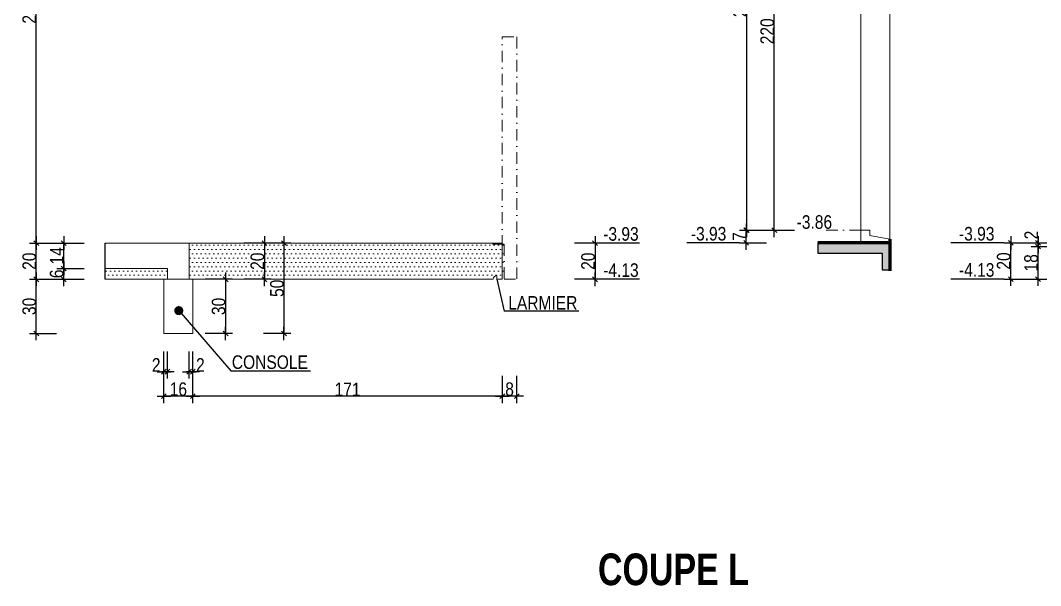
# Model space of a CAD drawing. Header units: millimetres. Extents: x 19188 to 26006, y -37354 to 0.
# Drawn here: x 23594 to 24721, y -35695 to -35070 of the extents above; entities that cross this region are included whole.
import ezdxf
from ezdxf.enums import TextEntityAlignment as Align

# ---------------------------------------------------------------- set-up
doc = ezdxf.new("R2010")
doc.units = ezdxf.units.MM
doc.linetypes.add('TIRETPTX2', pattern=[50.8, 25.4, -12.7, 0, -12.7])
for name, color, linetype in [('01_cote_gen', 4, 'Continuous'), ('01_linteaux', 2, 'Continuous'), ('01_poch_BN', 9, 'Continuous'), ('01_texte', 230, 'Continuous'), ('AA_COTES', 2, 'Continuous')]:
    doc.layers.add(name, color=color, linetype=linetype)
doc.layers.add('01_murs_coup', color=5, linetype='Continuous', lineweight=60)
doc.layers.add('01_tram_axes', color=2, linetype='TIRETPTX2', lineweight=9)
doc.styles.add('ARIAL NA', font='ARIALN.TTF')
doc.styles.add('impact', font='impact.ttf')
doc.styles.add('STYLE2', font='ARIALN.TTF')
doc.dimstyles.new('JB25', dxfattribs={"dimscale": 0.1, "dimtxt": 150, "dimasz": 15, "dimexe": 0.1, "dimexo": 0.1, "dimgap": 0.09, "dimtad": 1, "dimdec": 1, "dimlfac": 0.5, "dimdsep": 46, "dimtxsty": 'STYLE2', "dimblk1": 'BOND_G', "dimblk2": 'BOND_D', "dimsah": 1, "dimcen": 1.5, "dimdle": 0.01, "dimse1": 1, "dimse2": 1, "dimclrd": 4, "dimclre": 2, "dimclrt": 6, "dimazin": 2, "dimtfac": 2.333333, "dimtdec": 1, "dimtix": 1, "dimtmove": 2, "dimatfit": 3, "dimldrblk": 'BOND_G', "dimfxl": 1, "dimtolj": 1, "dimtzin": 0, "dimarcsym": 0})

# ---------------------------------------------------------------- blocks, each defined once
blk = doc.blocks.new('BOND_G')
at = {"layer": 'AA_COTES', "color": 0}
for p, q in [((0, -5), (0, 15)), ((5, 0), (-5, 0)), ((1.77, 1.77), (-1.77, -1.77))]:
    blk.add_line(p, q, dxfattribs=at)
blk = doc.blocks.new('BOND_D')
at = {"layer": 'AA_COTES', "color": 0}
for p, q in [((5, 0), (-5, 0)), ((-1.77, -1.77), (1.77, 1.77)), ((0, 5), (0, -15))]:
    blk.add_line(p, q, dxfattribs=at)
blk = doc.blocks.new('*D3326')
at = {"layer": '01_cote_gen', "color": 4, "lineweight": -2, "ltscale": 2, "transparency": 16777216}
blk.add_line((23782.9, -35485.7), (23753.9, -35485.7), dxfattribs=at)
at = {"layer": 'Defpoints', "color": 0, "ltscale": 2, "transparency": 16777216}
for p in [(23752.4, -35416.4), (23784.4, -35416.4), (23752.4, -35485.7)]:
    blk.add_point(p, dxfattribs=at)
at = {"layer": '01_cote_gen', "color": 4, "lineweight": -2, "ltscale": 2, "transparency": 16777216, "xscale": 1.5, "yscale": 1.5, "zscale": 1.5, "rotation": 180}
blk.add_blockref('BOND_D', (23752.4, -35485.7), dxfattribs=at)
at = {"layer": '01_cote_gen', "color": 4, "lineweight": -2, "ltscale": 2, "transparency": 16777216, "xscale": 1.5, "yscale": 1.5, "zscale": 1.5}
blk.add_blockref('BOND_G', (23784.4, -35485.7), dxfattribs=at)
at = {"layer": '01_cote_gen', "color": 6, "lineweight": 0, "ltscale": 2, "transparency": 16777216, "insert": (23768.4, -35478), "char_height": 15, "attachment_point": 5, "style": 'STYLE2'}
blk.add_mtext('\\A1;16', dxfattribs=at)
blk = doc.blocks.new('*D3327')
at = {"layer": '01_cote_gen', "color": 4, "lineweight": -2, "ltscale": 2, "transparency": 16777216}
blk.add_line((23782.9, -35458.6), (23781.9, -35458.6), dxfattribs=at)
at = {"layer": 'Defpoints', "color": 0, "ltscale": 2, "transparency": 16777216}
for p in [(23780.4, -35356.4), (23784.4, -35356.4), (23780.4, -35458.6)]:
    blk.add_point(p, dxfattribs=at)
at = {"layer": '01_cote_gen', "color": 4, "lineweight": -2, "ltscale": 2, "transparency": 16777216, "xscale": 1.5, "yscale": 1.5, "zscale": 1.5, "rotation": 180}
blk.add_blockref('BOND_D', (23780.4, -35458.6), dxfattribs=at)
at = {"layer": '01_cote_gen', "color": 4, "lineweight": -2, "ltscale": 2, "transparency": 16777216, "xscale": 1.5, "yscale": 1.5, "zscale": 1.5}
blk.add_blockref('BOND_G', (23784.4, -35458.6), dxfattribs=at)
at = {"layer": '01_cote_gen', "color": 6, "lineweight": 0, "ltscale": 2, "transparency": 16777216, "insert": (23792.7, -35451.1), "char_height": 15, "attachment_point": 5, "style": 'STYLE2'}
blk.add_mtext('\\A1;2', dxfattribs=at)
blk = doc.blocks.new('*D3328')
at = {"layer": '01_cote_gen', "color": 4, "lineweight": -2, "ltscale": 2, "transparency": 16777216}
blk.add_line((23754.9, -35458.6), (23753.9, -35458.6), dxfattribs=at)
at = {"layer": 'Defpoints', "color": 0, "ltscale": 2, "transparency": 16777216}
for p in [(23752.4, -35356.4), (23756.4, -35356.4), (23752.4, -35458.6)]:
    blk.add_point(p, dxfattribs=at)
at = {"layer": '01_cote_gen', "color": 4, "lineweight": -2, "ltscale": 2, "transparency": 16777216, "xscale": 1.5, "yscale": 1.5, "zscale": 1.5, "rotation": 180}
blk.add_blockref('BOND_D', (23752.4, -35458.6), dxfattribs=at)
at = {"layer": '01_cote_gen', "color": 4, "lineweight": -2, "ltscale": 2, "transparency": 16777216, "xscale": 1.5, "yscale": 1.5, "zscale": 1.5}
blk.add_blockref('BOND_G', (23756.4, -35458.6), dxfattribs=at)
at = {"layer": '01_cote_gen', "color": 6, "lineweight": 0, "ltscale": 2, "transparency": 16777216, "insert": (23743.9, -35451.1), "char_height": 15, "attachment_point": 5, "style": 'STYLE2'}
blk.add_mtext('\\A1;2', dxfattribs=at)
blk = doc.blocks.new('*D3329')
at = {"layer": '01_cote_gen', "color": 4, "lineweight": -2, "ltscale": 2, "transparency": 16777216}
blk.add_line((24124.9, -35485.7), (23785.9, -35485.7), dxfattribs=at)
at = {"layer": 'Defpoints', "color": 0, "ltscale": 2, "transparency": 16777216}
for p in [(24126.4, -35356.4), (23784.4, -35379.1), (23784.4, -35485.7)]:
    blk.add_point(p, dxfattribs=at)
at = {"layer": '01_cote_gen', "color": 4, "lineweight": -2, "ltscale": 2, "transparency": 16777216, "xscale": 1.5, "yscale": 1.5, "zscale": 1.5, "rotation": 180}
blk.add_blockref('BOND_D', (23784.4, -35485.7), dxfattribs=at)
at = {"layer": '01_cote_gen', "color": 4, "lineweight": -2, "ltscale": 2, "transparency": 16777216, "xscale": 1.5, "yscale": 1.5, "zscale": 1.5}
blk.add_blockref('BOND_G', (24126.4, -35485.7), dxfattribs=at)
at = {"layer": '01_cote_gen', "color": 6, "lineweight": 0, "ltscale": 2, "transparency": 16777216, "insert": (23955.4, -35478.2), "char_height": 15, "attachment_point": 5, "style": 'STYLE2'}
blk.add_mtext('\\A1;171', dxfattribs=at)
blk = doc.blocks.new('*D3322')
at = {"layer": '01_cote_gen', "color": 4, "lineweight": -2, "ltscale": 2, "transparency": 16777216}
blk.add_line((24228.8, -35317.9), (24228.8, -35354.9), dxfattribs=at)
at = {"layer": 'Defpoints', "color": 0, "ltscale": 2, "transparency": 16777216}
for p in [(24149.5, -35316.4), (24149.5, -35356.4), (24228.8, -35356.4)]:
    blk.add_point(p, dxfattribs=at)
at = {"layer": '01_cote_gen', "color": 4, "lineweight": -2, "ltscale": 2, "transparency": 16777216, "xscale": 1.5, "yscale": 1.5, "zscale": 1.5}
for name, p, rotation in [('BOND_G', (24228.8, -35316.4), 90), ('BOND_D', (24228.8, -35356.4), 270)]:
    blk.add_blockref(name, p, dxfattribs=dict(at, rotation=rotation))
at = {"layer": '01_cote_gen', "color": 6, "lineweight": 0, "ltscale": 2, "transparency": 16777216, "insert": (24221.2, -35336.4), "char_height": 15, "attachment_point": 5, "rotation": 90, "style": 'STYLE2'}
blk.add_mtext('\\A1;20', dxfattribs=at)
blk = doc.blocks.new('*D3323')
at = {"layer": '01_cote_gen', "color": 4, "lineweight": -2, "ltscale": 2, "transparency": 16777216}
blk.add_line((23641.7, -35354.9), (23641.7, -35345.9), dxfattribs=at)
at = {"layer": 'Defpoints', "color": 0, "ltscale": 2, "transparency": 16777216}
for p in [(23641.7, -35344.4), (23664.5, -35344.4), (23664.5, -35356.4)]:
    blk.add_point(p, dxfattribs=at)
at = {"layer": '01_cote_gen', "color": 4, "lineweight": -2, "ltscale": 2, "transparency": 16777216, "xscale": 1.5, "yscale": 1.5, "zscale": 1.5}
for name, p, rotation in [('BOND_D', (23641.7, -35344.4), 90), ('BOND_G', (23641.7, -35356.4), 270)]:
    blk.add_blockref(name, p, dxfattribs=dict(at, rotation=rotation))
at = {"layer": '01_cote_gen', "color": 6, "lineweight": 0, "ltscale": 2, "transparency": 16777216, "insert": (23634, -35350.4), "char_height": 15, "attachment_point": 5, "rotation": 90, "style": 'STYLE2'}
blk.add_mtext('\\A1;6', dxfattribs=at)
blk = doc.blocks.new('*D3324')
at = {"layer": '01_cote_gen', "color": 4, "lineweight": -2, "ltscale": 2, "transparency": 16777216}
blk.add_line((23641.7, -35342.9), (23641.7, -35317.9), dxfattribs=at)
at = {"layer": 'Defpoints', "color": 0, "ltscale": 2, "transparency": 16777216}
for p in [(23641.7, -35316.4), (23666.5, -35316.4), (23656.7, -35344.4)]:
    blk.add_point(p, dxfattribs=at)
at = {"layer": '01_cote_gen', "color": 4, "lineweight": -2, "ltscale": 2, "transparency": 16777216, "xscale": 1.5, "yscale": 1.5, "zscale": 1.5}
for name, p, rotation in [('BOND_D', (23641.7, -35316.4), 90), ('BOND_G', (23641.7, -35344.4), 270)]:
    blk.add_blockref(name, p, dxfattribs=dict(at, rotation=rotation))
at = {"layer": '01_cote_gen', "color": 6, "lineweight": 0, "ltscale": 2, "transparency": 16777216, "insert": (23634.1, -35330.4), "char_height": 15, "attachment_point": 5, "rotation": 90, "style": 'STYLE2'}
blk.add_mtext('\\A1;14', dxfattribs=at)
blk = doc.blocks.new('*D3330')
at = {"layer": '01_cote_gen', "color": 4, "lineweight": -2, "ltscale": 2, "transparency": 16777216}
blk.add_line((23863.5, -35317.9), (23863.5, -35354.9), dxfattribs=at)
at = {"layer": 'Defpoints', "color": 0, "ltscale": 2, "transparency": 16777216}
for p in [(23846.4, -35316.4), (23784.4, -35356.4), (23863.5, -35356.4)]:
    blk.add_point(p, dxfattribs=at)
at = {"layer": '01_cote_gen', "color": 4, "lineweight": -2, "ltscale": 2, "transparency": 16777216, "xscale": 1.5, "yscale": 1.5, "zscale": 1.5}
for name, p, rotation in [('BOND_G', (23863.5, -35316.4), 90), ('BOND_D', (23863.5, -35356.4), 270)]:
    blk.add_blockref(name, p, dxfattribs=dict(at, rotation=rotation))
at = {"layer": '01_cote_gen', "color": 6, "lineweight": 0, "ltscale": 2, "transparency": 16777216, "insert": (23855.8, -35336.4), "char_height": 15, "attachment_point": 5, "rotation": 90, "style": 'STYLE2'}
blk.add_mtext('\\A1;20', dxfattribs=at)
blk = doc.blocks.new('*D3331')
at = {"layer": '01_cote_gen', "color": 4, "lineweight": -2, "ltscale": 2, "transparency": 16777216}
blk.add_line((23820.6, -35357.9), (23820.6, -35414.9), dxfattribs=at)
at = {"layer": 'Defpoints', "color": 0, "ltscale": 2, "transparency": 16777216}
for p in [(23805.9, -35356.4), (23784.4, -35416.4), (23820.6, -35416.4)]:
    blk.add_point(p, dxfattribs=at)
at = {"layer": '01_cote_gen', "color": 4, "lineweight": -2, "ltscale": 2, "transparency": 16777216, "xscale": 1.5, "yscale": 1.5, "zscale": 1.5}
for name, p, rotation in [('BOND_G', (23820.6, -35356.4), 90), ('BOND_D', (23820.6, -35416.4), 270)]:
    blk.add_blockref(name, p, dxfattribs=dict(at, rotation=rotation))
at = {"layer": '01_cote_gen', "color": 6, "lineweight": 0, "ltscale": 2, "transparency": 16777216, "insert": (23812.9, -35386.4), "char_height": 15, "attachment_point": 5, "rotation": 90, "style": 'STYLE2'}
blk.add_mtext('\\A1;30', dxfattribs=at)
blk = doc.blocks.new('*D3332')
at = {"layer": '01_cote_gen', "color": 4, "lineweight": -2, "ltscale": 2, "transparency": 16777216}
blk.add_line((23885.1, -35317.9), (23885.1, -35414.9), dxfattribs=at)
at = {"layer": 'Defpoints', "color": 0, "ltscale": 2, "transparency": 16777216}
for p in [(23876.7, -35316.4), (23828.1, -35416.4), (23885.1, -35416.4)]:
    blk.add_point(p, dxfattribs=at)
at = {"layer": '01_cote_gen', "color": 4, "lineweight": -2, "ltscale": 2, "transparency": 16777216, "xscale": 1.5, "yscale": 1.5, "zscale": 1.5}
for name, p, rotation in [('BOND_G', (23885.1, -35316.4), 90), ('BOND_D', (23885.1, -35416.4), 270)]:
    blk.add_blockref(name, p, dxfattribs=dict(at, rotation=rotation))
at = {"layer": '01_cote_gen', "color": 6, "lineweight": 0, "ltscale": 2, "transparency": 16777216, "insert": (23877.4, -35366.4), "char_height": 15, "attachment_point": 5, "rotation": 90, "style": 'STYLE2'}
blk.add_mtext('\\A1;50', dxfattribs=at)
blk = doc.blocks.new('*D3325')
at = {"layer": '01_cote_gen', "color": 4, "lineweight": -2, "ltscale": 2, "transparency": 16777216}
blk.add_line((23611.4, -35354.9), (23611.4, -35317.9), dxfattribs=at)
at = {"layer": 'Defpoints', "color": 0, "ltscale": 2, "transparency": 16777216}
for p in [(23611.4, -35316.4), (23664.2, -35316.4), (23664.2, -35356.4)]:
    blk.add_point(p, dxfattribs=at)
at = {"layer": '01_cote_gen', "color": 4, "lineweight": -2, "ltscale": 2, "transparency": 16777216, "xscale": 1.5, "yscale": 1.5, "zscale": 1.5}
for name, p, rotation in [('BOND_D', (23611.4, -35316.4), 90), ('BOND_G', (23611.4, -35356.4), 270)]:
    blk.add_blockref(name, p, dxfattribs=dict(at, rotation=rotation))
at = {"layer": '01_cote_gen', "color": 6, "lineweight": 0, "ltscale": 2, "transparency": 16777216, "insert": (23603.7, -35336.4), "char_height": 15, "attachment_point": 5, "rotation": 90, "style": 'STYLE2'}
blk.add_mtext('\\A1;20', dxfattribs=at)
blk = doc.blocks.new('*D3335')
at = {"layer": '01_cote_gen', "color": 4, "lineweight": -2, "ltscale": 0.1, "transparency": 16777216}
blk.add_line((24127.9, -34982.2), (24140.9, -34982.2), dxfattribs=at)
at = {"layer": 'Defpoints', "color": 0, "ltscale": 0.1, "transparency": 16777216}
for p in [(24142.4, -34982.2), (24126.4, -35088.4), (24142.4, -35088.4)]:
    blk.add_point(p, dxfattribs=at)
at = {"layer": '01_cote_gen', "color": 4, "lineweight": -2, "ltscale": 0.1, "transparency": 16777216, "xscale": 1.5, "yscale": 1.5, "zscale": 1.5, "rotation": 180}
blk.add_blockref('BOND_G', (24126.4, -34982.2), dxfattribs=at)
at = {"layer": '01_cote_gen', "color": 4, "lineweight": -2, "ltscale": 0.1, "transparency": 16777216, "xscale": 1.5, "yscale": 1.5, "zscale": 1.5}
blk.add_blockref('BOND_D', (24142.4, -34982.2), dxfattribs=at)
at = {"layer": '01_cote_gen', "color": 6, "ltscale": 0.1, "transparency": 16777216, "insert": (24134.4, -34974.5), "char_height": 15, "attachment_point": 5, "style": 'STYLE2'}
blk.add_mtext('\\A1;8', dxfattribs=at)
blk = doc.blocks.new('*D3336')
at = {"layer": '01_cote_gen', "color": 4, "lineweight": -2, "ltscale": 0.1, "transparency": 16777216}
blk.add_line((23611.4, -35414.9), (23611.4, -35357.9), dxfattribs=at)
at = {"layer": 'Defpoints', "color": 0, "ltscale": 0.1, "transparency": 16777216}
for p in [(23611.4, -35356.4), (23715.2, -35356.4), (23733.6, -35416.4)]:
    blk.add_point(p, dxfattribs=at)
at = {"layer": '01_cote_gen', "color": 4, "lineweight": -2, "ltscale": 0.1, "transparency": 16777216, "xscale": 1.5, "yscale": 1.5, "zscale": 1.5}
for name, p, rotation in [('BOND_D', (23611.4, -35356.4), 90), ('BOND_G', (23611.4, -35416.4), 270)]:
    blk.add_blockref(name, p, dxfattribs=dict(at, rotation=rotation))
at = {"layer": '01_cote_gen', "color": 6, "ltscale": 0.1, "transparency": 16777216, "insert": (23603.7, -35386.4), "char_height": 15, "attachment_point": 5, "rotation": 90, "style": 'STYLE2'}
blk.add_mtext('\\A1;30', dxfattribs=at)
blk = doc.blocks.new('*D3337')
at = {"layer": '01_cote_gen', "color": 4, "lineweight": -2, "ltscale": 0.1, "transparency": 16777216}
blk.add_line((23611.4, -35314.9), (23611.4, -34803.9), dxfattribs=at)
at = {"layer": 'Defpoints', "color": 0, "ltscale": 0.1, "transparency": 16777216}
for p in [(23611.4, -34802.4), (23668.2, -34802.4), (23618.9, -35316.4)]:
    blk.add_point(p, dxfattribs=at)
at = {"layer": '01_cote_gen', "color": 4, "lineweight": -2, "ltscale": 0.1, "transparency": 16777216, "xscale": 1.5, "yscale": 1.5, "zscale": 1.5}
for name, p, rotation in [('BOND_D', (23611.4, -34802.4), 90), ('BOND_G', (23611.4, -35316.4), 270)]:
    blk.add_blockref(name, p, dxfattribs=dict(at, rotation=rotation))
at = {"layer": '01_cote_gen', "color": 6, "ltscale": 0.1, "transparency": 16777216, "insert": (23603.7, -35059.4), "char_height": 15, "attachment_point": 5, "rotation": 90, "style": 'STYLE2'}
blk.add_mtext('\\A1;257', dxfattribs=at)
blk = doc.blocks.new('*D3344')
at = {"layer": '01_cote_gen', "color": 4, "lineweight": -2, "ltscale": 0.1, "transparency": 16777216}
blk.add_line((24140.9, -35485.7), (24127.9, -35485.7), dxfattribs=at)
at = {"layer": 'Defpoints', "color": 0, "ltscale": 0.1, "transparency": 16777216}
for p in [(24126.4, -35339.8), (24142.4, -35339.8), (24126.4, -35485.7)]:
    blk.add_point(p, dxfattribs=at)
at = {"layer": '01_cote_gen', "color": 4, "lineweight": -2, "ltscale": 0.1, "transparency": 16777216, "xscale": 1.5, "yscale": 1.5, "zscale": 1.5, "rotation": 180}
blk.add_blockref('BOND_D', (24126.4, -35485.7), dxfattribs=at)
at = {"layer": '01_cote_gen', "color": 4, "lineweight": -2, "ltscale": 0.1, "transparency": 16777216, "xscale": 1.5, "yscale": 1.5, "zscale": 1.5}
blk.add_blockref('BOND_G', (24142.4, -35485.7), dxfattribs=at)
at = {"layer": '01_cote_gen', "color": 6, "ltscale": 0.1, "transparency": 16777216, "insert": (24134.4, -35478), "char_height": 15, "attachment_point": 5, "style": 'STYLE2'}
blk.add_mtext('\\A1;8', dxfattribs=at)
blk = doc.blocks.new('*D3345')
at = {"layer": '01_cote_gen', "color": 4, "lineweight": -2, "ltscale": 0.1, "transparency": 16777216}
blk.add_line((24395.9, -35314.7), (24395.9, -35303.7), dxfattribs=at)
at = {"layer": 'Defpoints', "color": 0, "ltscale": 0.1, "transparency": 16777216}
for p in [(24395.9, -35302.2), (24448.6, -35302.2), (24448.6, -35316.2)]:
    blk.add_point(p, dxfattribs=at)
at = {"layer": '01_cote_gen', "color": 4, "lineweight": -2, "ltscale": 0.1, "transparency": 16777216, "xscale": 1.5, "yscale": 1.5, "zscale": 1.5}
for name, p, rotation in [('BOND_D', (24395.9, -35302.2), 90), ('BOND_G', (24395.9, -35316.2), 270)]:
    blk.add_blockref(name, p, dxfattribs=dict(at, rotation=rotation))
at = {"layer": '01_cote_gen', "color": 6, "ltscale": 0.1, "transparency": 16777216, "insert": (24388.4, -35309.2), "char_height": 15, "attachment_point": 5, "rotation": 90, "style": 'STYLE2'}
blk.add_mtext('\\A1;7', dxfattribs=at)
blk = doc.blocks.new('*D3349')
at = {"layer": '01_cote_gen', "color": 4, "lineweight": -2, "ltscale": 0.1, "transparency": 16777216}
blk.add_line((24426.9, -35300.7), (24426.9, -34863.7), dxfattribs=at)
at = {"layer": 'Defpoints', "color": 0, "ltscale": 0.1, "transparency": 16777216}
for p in [(24426.9, -34862.2), (24449.4, -34862.2), (24449.4, -35302.2)]:
    blk.add_point(p, dxfattribs=at)
at = {"layer": '01_cote_gen', "color": 4, "lineweight": -2, "ltscale": 0.1, "transparency": 16777216, "xscale": 1.5, "yscale": 1.5, "zscale": 1.5}
for name, p, rotation in [('BOND_D', (24426.9, -34862.2), 90), ('BOND_G', (24426.9, -35302.2), 270)]:
    blk.add_blockref(name, p, dxfattribs=dict(at, rotation=rotation))
at = {"layer": '01_cote_gen', "color": 6, "ltscale": 0.1, "transparency": 16777216, "insert": (24419.2, -35082.2), "char_height": 15, "attachment_point": 5, "rotation": 90, "style": 'STYLE2'}
blk.add_mtext('\\A1;220', dxfattribs=at)
blk = doc.blocks.new('*D3350')
at = {"layer": '01_cote_gen', "color": 4, "lineweight": -2, "ltscale": 0.1, "transparency": 16777216}
blk.add_line((24396.4, -35300.7), (24396.4, -34803.7), dxfattribs=at)
at = {"layer": 'Defpoints', "color": 0, "ltscale": 0.1, "transparency": 16777216}
for p in [(24396.4, -34802.2), (24457.9, -34802.2), (24448.6, -35302.2)]:
    blk.add_point(p, dxfattribs=at)
at = {"layer": '01_cote_gen', "color": 4, "lineweight": -2, "ltscale": 0.1, "transparency": 16777216, "xscale": 1.5, "yscale": 1.5, "zscale": 1.5}
for name, p, rotation in [('BOND_D', (24396.4, -34802.2), 90), ('BOND_G', (24396.4, -35302.2), 270)]:
    blk.add_blockref(name, p, dxfattribs=dict(at, rotation=rotation))
at = {"layer": '01_cote_gen', "color": 6, "ltscale": 0.1, "transparency": 16777216, "insert": (24388.7, -35052.2), "char_height": 15, "attachment_point": 5, "rotation": 90, "style": 'STYLE2'}
blk.add_mtext('\\A1;250', dxfattribs=at)
blk = doc.blocks.new('*D3359')
at = {"layer": '01_cote_gen', "color": 4, "lineweight": -2, "ltscale": 0.1, "transparency": 16777216}
blk.add_line((24718.4, -35354.7), (24718.4, -35321.7), dxfattribs=at)
at = {"layer": 'Defpoints', "color": 0, "ltscale": 0.1, "transparency": 16777216}
for p in [(24718.4, -35320.2), (24783.7, -35320.2), (24783.7, -35356.2)]:
    blk.add_point(p, dxfattribs=at)
at = {"layer": '01_cote_gen', "color": 4, "lineweight": -2, "ltscale": 0.1, "transparency": 16777216, "xscale": 1.5, "yscale": 1.5, "zscale": 1.5}
for name, p, rotation in [('BOND_D', (24718.4, -35320.2), 90), ('BOND_G', (24718.4, -35356.2), 270)]:
    blk.add_blockref(name, p, dxfattribs=dict(at, rotation=rotation))
at = {"layer": '01_cote_gen', "color": 6, "ltscale": 0.1, "transparency": 16777216, "insert": (24710.7, -35338.2), "char_height": 15, "attachment_point": 5, "rotation": 90, "style": 'STYLE2'}
blk.add_mtext('\\A1;18', dxfattribs=at)
blk = doc.blocks.new('*D3360')
at = {"layer": '01_cote_gen', "color": 4, "lineweight": -2, "ltscale": 0.1, "transparency": 16777216}
blk.add_line((24718.4, -35318.7), (24718.4, -35317.7), dxfattribs=at)
at = {"layer": 'Defpoints', "color": 0, "ltscale": 0.1, "transparency": 16777216}
for p in [(24718.4, -35316.2), (25235.9, -35316.2), (24740.9, -35320.2)]:
    blk.add_point(p, dxfattribs=at)
at = {"layer": '01_cote_gen', "color": 4, "lineweight": -2, "ltscale": 0.1, "transparency": 16777216, "xscale": 1.5, "yscale": 1.5, "zscale": 1.5}
for name, p, rotation in [('BOND_D', (24718.4, -35316.2), 90), ('BOND_G', (24718.4, -35320.2), 270)]:
    blk.add_blockref(name, p, dxfattribs=dict(at, rotation=rotation))
at = {"layer": '01_cote_gen', "color": 6, "ltscale": 0.1, "transparency": 16777216, "insert": (24710.8, -35307.5), "char_height": 15, "attachment_point": 5, "rotation": 90, "style": 'STYLE2'}
blk.add_mtext('\\A1;2', dxfattribs=at)
blk = doc.blocks.new('*D3358')
at = {"layer": '01_cote_gen', "color": 4, "lineweight": -2, "ltscale": 0.1, "transparency": 16777216}
blk.add_line((24688.2, -35354.7), (24688.2, -35317.7), dxfattribs=at)
at = {"layer": 'Defpoints', "color": 0, "ltscale": 0.1, "transparency": 16777216}
for p in [(24688.2, -35316.2), (24740.9, -35316.2), (24740.9, -35356.2)]:
    blk.add_point(p, dxfattribs=at)
at = {"layer": '01_cote_gen', "color": 4, "lineweight": -2, "ltscale": 0.1, "transparency": 16777216, "xscale": 1.5, "yscale": 1.5, "zscale": 1.5}
for name, p, rotation in [('BOND_D', (24688.2, -35316.2), 90), ('BOND_G', (24688.2, -35356.2), 270)]:
    blk.add_blockref(name, p, dxfattribs=dict(at, rotation=rotation))
at = {"layer": '01_cote_gen', "color": 6, "ltscale": 0.1, "transparency": 16777216, "insert": (24680.5, -35336.2), "char_height": 15, "attachment_point": 5, "rotation": 90, "style": 'STYLE2'}
blk.add_mtext('\\A1;20', dxfattribs=at)

msp = doc.modelspace()

# ---------------------------------------------------------------- hatches: boundary and pattern name
at = {"layer": '01_poch_BN', "ltscale": 0.1}
h = msp.add_hatch(color=256, dxfattribs=at)
h.dxf.hatch_style = 1
h.paths.add_polyline_path([(24554.62, -35316.17), (24474.85, -35316.17), (24474.85, -35327.6), (24546.08, -35327.6), (24546.08, -35345.89), (24554.62, -35345.89)])
at = {"layer": '01_tram_axes', "ltscale": 0.5}
h = msp.add_hatch(dxfattribs=at)
h.set_pattern_fill('DOTS', color=256, scale=3)
h.paths.add_polyline_path([(23756.36, -35344.38), (23686.99, -35344.38), (23686.99, -35356.38), (23756.36, -35356.38)])
edge = h.paths.add_edge_path()
edge.add_line((24128.36, -35316.38), (24068.36, -35316.38))
edge.add_line((24068.36, -35316.38), (24064.36, -35316.38))
edge.add_line((24064.36, -35316.38), (23780.36, -35316.38))
edge.add_line((23780.36, -35316.38), (23780.36, -35356.38))
edge.add_line((23780.36, -35356.38), (24118.36, -35356.38))
edge.add_arc((24122.36, -35356.38), 4, 90, 180, ccw=False)
edge.add_line((24122.36, -35352.38), (24122.36, -35356.38))
edge.add_line((24122.36, -35356.38), (24128.36, -35356.38))
edge.add_line((24128.36, -35356.38), (24128.36, -35316.38))

# ---------------------------------------------------------------- linework, layer by layer
at = {"layer": '01_linteaux', "lineweight": 0}
for p, q in [((24522.62, -34862.17), (24522.62, -35266.17)), ((24554.62, -34862.17), (24554.62, -35306.17)), ((24522.62, -35263.12), (24522.62, -35302.17)), ((24554.62, -35263.12), (24554.62, -35312.17))]:
    msp.add_line(p, q, dxfattribs=at)
at = {"layer": '01_murs_coup', "linetype": 'Continuous', "lineweight": 0}
for p, q in [((24522.62, -35302.17), (24532.62, -35302.17)), ((24522.62, -35302.17), (24522.62, -35316.17)), ((24532.62, -35302.17), (24532.62, -35308.17)), ((24554.62, -35312.17), (24532.62, -35308.17)), ((24066.36, -35316.38), (23686.99, -35316.38)), ((23780.36, -35356.38), (23780.36, -35316.38)), ((24066.36, -35316.38), (24126.36, -35316.38)), ((24126.36, -35356.38), (24126.36, -35316.38)), ((23686.99, -35344.38), (23756.36, -35344.38)), ((23756.36, -35356.38), (23756.36, -35344.38)), ((24120.36, -35352.38), (24120.36, -35356.38)), ((23686.99, -35356.38), (24116.36, -35356.38)), ((23752.36, -35416.38), (23752.36, -35356.38)), ((23784.36, -35416.38), (23784.36, -35356.38)), ((24120.36, -35356.38), (24126.36, -35356.38)), ((23752.36, -35416.38), (23784.36, -35416.38))]:
    msp.add_line(p, q, dxfattribs=at)
at = {"layer": '01_murs_coup'}
for p, q in [((24554.62, -35316.17), (24474.85, -35316.17)), ((24554.62, -35312.17), (24554.62, -35347.02))]:
    msp.add_line(p, q, dxfattribs=at)
at = {"layer": '01_murs_coup', "linetype": 'Continuous', "lineweight": 0}
msp.add_arc((24120.36, -35356.38), 4, 90, 180, dxfattribs=at)
at = {"layer": '01_poch_BN', "ltscale": 0.1}
for p, q in [((23686.99, -35316.38), (23686.99, -35344.38)), ((24474.85, -35316.17), (24474.85, -35327.6)), ((24474.85, -35327.6), (24546.08, -35327.6)), ((24546.08, -35327.6), (24546.08, -35345.89)), ((23686.99, -35344.38), (23686.99, -35356.38)), ((24546.08, -35345.89), (24554.62, -35345.89))]:
    msp.add_line(p, q, dxfattribs=at)
at = {"layer": '01_texte'}
for p, q in [((24278.03, -35316.38), (24236.34, -35316.38)), ((24388.45, -35316.17), (24330.12, -35316.17)), ((24680.66, -35316.18), (24621.82, -35316.18)), ((24120.36, -35356.38), (24128.33, -35391.68)), ((24278.03, -35356.38), (24236.34, -35356.38)), ((24680.66, -35356.18), (24621.82, -35356.18)), ((23768.84, -35391.06), (23826.32, -35457.79)), ((24210.84, -35391.68), (24128.33, -35391.68)), ((23826.32, -35457.79), (23914.25, -35457.79))]:
    msp.add_line(p, q, dxfattribs=at)
at = {"layer": '01_texte', "const_width": 5}
msp.add_lwpolyline([(23766.34, -35391.06, 1), (23771.34, -35391.06, 1)], format="xyb", close=True, dxfattribs=at)
at = {"layer": '01_tram_axes', "ltscale": 0.5}
for p, q in [((24126.36, -35320.38), (24126.36, -35088.38)), ((24126.36, -35088.38), (24142.36, -35088.38)), ((24142.36, -35088.38), (24142.36, -35356.38)), ((24522.62, -35302.17), (24474.85, -35302.17)), ((24128.36, -35317.68), (24111.38, -35317.68)), ((24128.36, -35317.68), (24128.36, -35356.38)), ((24128.36, -35356.38), (24142.36, -35356.38))]:
    msp.add_line(p, q, dxfattribs=at)

# ---------------------------------------------------------------- texts
at = {"layer": '01_texte'}
for s, style, p in [('-3.86', 'ARIAL NA', (24451.64, -35300.6)), ('-3.93', 'ARIAL NA', (24237.86, -35313.76)), ('-3.93', 'ARIAL NA', (24334.71, -35313.56)), ('-3.93', 'ARIAL NA', (24631.03, -35313.56)), ('-4.13', 'ARIAL NA', (24237.86, -35353.76)), ('-4.13', 'ARIAL NA', (24631.03, -35353.56)), ('LARMIER', 'ARIAL NA', (24132.93, -35389.98)), ('CONSOLE', 'STYLE2', (23827.49, -35455.5))]:
    msp.add_text(s, height=15, dxfattribs=dict(at, style=style)).set_placement(p)
at = {"layer": '01_texte', "style": 'impact'}
msp.add_text('COUPE L', height=35, dxfattribs=at).set_placement((24315.52, -35677.09), align=Align.MIDDLE)

# ---------------------------------------------------------------- dimensions: what is measured, and where the dimension line sits
at = {"layer": '01_cote_gen', "ltscale": 0.1}
for base, p1, p2, picture, middle in [((23611.35, -34802.37), (23618.85, -35316.38), (23668.22, -34802.37), '*D3337', (23603.69, -35059.38)), ((24396.35, -34802.17), (24448.62, -35302.17), (24457.94, -34802.17), '*D3350', (24388.68, -35052.17)), ((24426.87, -34862.17), (24449.37, -35302.17), (24449.37, -34862.17), '*D3349', (24419.2, -35082.17)), ((24395.95, -35302.17), (24448.62, -35316.17), (24448.62, -35302.17), '*D3345', (24388.44, -35309.17)), ((24688.16, -35316.18), (24740.89, -35356.18), (24740.89, -35316.18), '*D3358', (24680.49, -35336.18)), ((24718.39, -35320.18), (24783.72, -35356.18), (24783.72, -35320.18), '*D3359', (24710.72, -35338.18)), ((23611.35, -35356.38), (23733.6, -35416.38), (23715.25, -35356.38), '*D3336', (23603.69, -35386.38))]:
    dim = msp.add_linear_dim(base=base, p1=p1, p2=p2, angle=90, dimstyle='JB25', dxfattribs=at)
    dim.commit()
    dim.dimension.update_dxf_attribs({"geometry": picture, "text_midpoint": middle})
for base, p1, p2, picture, middle in [((24142.36, -34982.21), (24126.36, -35088.38), (24142.36, -35088.38), '*D3335', (24134.36, -34974.54)), ((24126.36, -35485.7), (24142.36, -35339.83), (24126.36, -35339.83), '*D3344', (24134.36, -35478.03))]:
    dim = msp.add_linear_dim(base=base, p1=p1, p2=p2, dimstyle='JB25', dxfattribs=at)
    dim.commit()
    dim.dimension.update_dxf_attribs({"geometry": picture, "text_midpoint": middle})
dim = msp.add_linear_dim(base=(24718.39, -35316.18), p1=(24740.89, -35320.18), p2=(25235.88, -35316.18), angle=90, dimstyle='JB25', dxfattribs=at)
dim.commit()
dim.dimension.update_dxf_attribs({"geometry": '*D3360', "text_midpoint": (24710.85, -35307.54), "dimtype": 160})
at = {"layer": '01_cote_gen', "lineweight": 0, "ltscale": 2}
for base, p1, p2, picture, middle in [((23611.35, -35316.38), (23664.15, -35356.38), (23664.15, -35316.38), '*D3325', (23603.69, -35336.38)), ((23641.65, -35316.38), (23656.66, -35344.38), (23666.52, -35316.38), '*D3324', (23634.11, -35330.38)), ((23863.51, -35356.38), (23846.38, -35316.38), (23784.36, -35356.38), '*D3330', (23855.84, -35336.38)), ((23885.09, -35416.38), (23876.67, -35316.38), (23828.1, -35416.38), '*D3332', (23877.43, -35366.38)), ((24228.84, -35356.38), (24149.46, -35316.38), (24149.46, -35356.38), '*D3322', (24221.17, -35336.38)), ((23641.65, -35344.38), (23664.48, -35356.38), (23664.48, -35344.38), '*D3323', (23633.98, -35350.38)), ((23820.6, -35416.38), (23805.92, -35356.38), (23784.36, -35416.38), '*D3331', (23812.93, -35386.38))]:
    dim = msp.add_linear_dim(base=base, p1=p1, p2=p2, angle=90, dimstyle='JB25', dxfattribs=at)
    dim.commit()
    dim.dimension.update_dxf_attribs({"geometry": picture, "text_midpoint": middle})
for base, p1, p2, picture, middle in [((23752.36, -35458.62), (23756.36, -35356.38), (23752.36, -35356.38), '*D3328', (23743.9, -35451.08)), ((23780.36, -35458.62), (23784.36, -35356.38), (23780.36, -35356.38), '*D3327', (23792.67, -35451.08))]:
    dim = msp.add_linear_dim(base=base, p1=p1, p2=p2, dimstyle='JB25', dxfattribs=at)
    dim.commit()
    dim.dimension.update_dxf_attribs({"geometry": picture, "text_midpoint": middle, "dimtype": 160})
for base, p1, p2, picture, middle in [((23784.36, -35485.7), (24126.36, -35356.38), (23784.36, -35379.12), '*D3329', (23955.36, -35478.16)), ((23752.36, -35485.7), (23784.36, -35416.38), (23752.36, -35416.38), '*D3326', (23768.36, -35478.03))]:
    dim = msp.add_linear_dim(base=base, p1=p1, p2=p2, dimstyle='JB25', dxfattribs=at)
    dim.commit()
    dim.dimension.update_dxf_attribs({"geometry": picture, "text_midpoint": middle})

doc.saveas('drawing.dxf')
